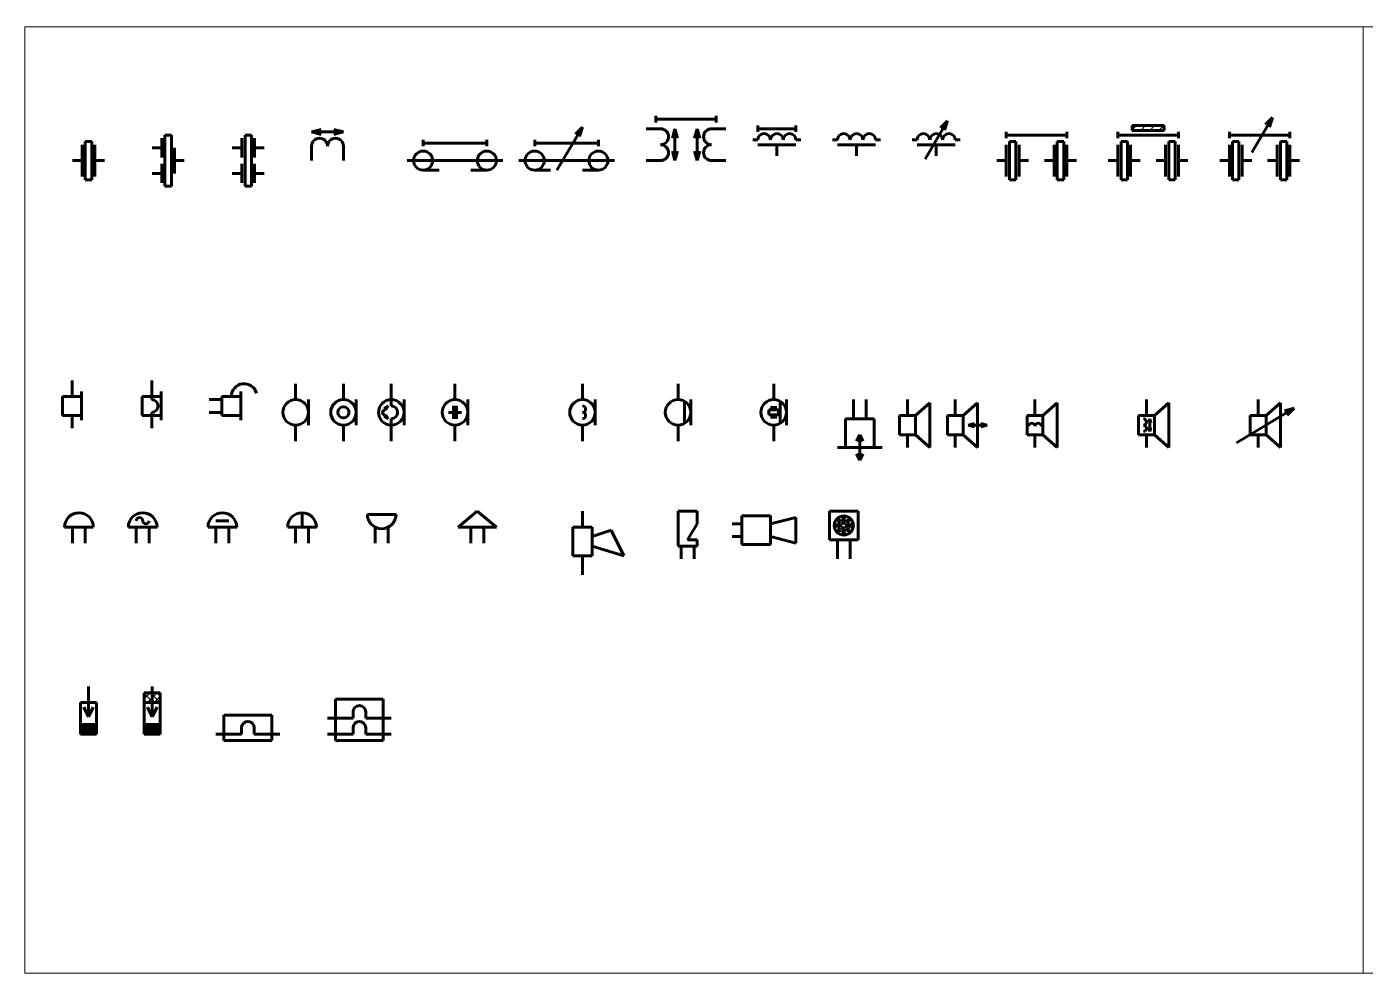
# Model space of a CAD drawing. Header units: millimetres. Extents: x 0 to 6510, y 0 to 297.
# Drawn here: x 3150.6 to 3570.6, y 0 to 297 of the extents above; entities that cross this region are included whole.
import ezdxf

# ---------------------------------------------------------------- set-up
doc = ezdxf.new("R2010")
doc.units = ezdxf.units.MM
doc.linetypes.add('K5LT_BASIC', pattern=[0])
doc.linetypes.add('K5LT_THIN', pattern=[0])

# ---------------------------------------------------------------- blocks, each defined once
blk = doc.blocks.new('U462')
at = {"color": 150, "linetype": 'K5LT_BASIC', "lineweight": 60, "true_color": 0x0080ff}
for p, q in [((3169, 249), (3169, 261)), ((3169, 261), (3171, 261)), ((3171, 261), (3171, 249)), ((3168, 250), (3168, 260)), ((3172, 250), (3172, 260)), ((3168, 255), (3165, 255)), ((3175, 255), (3172, 255)), ((3171, 249), (3169, 249))]:
    blk.add_line(p, q, dxfattribs=at)
blk = doc.blocks.new('U463')
at = {"color": 150, "linetype": 'K5LT_BASIC', "lineweight": 60, "true_color": 0x0080ff}
for p, q in [((3193, 262), (3193, 256)), ((3194, 263), (3196, 263)), ((3194, 247), (3194, 263)), ((3196, 263), (3196, 247)), ((3190, 259), (3193, 259)), ((3197, 251), (3197, 259)), ((3193, 254), (3193, 248)), ((3200, 255), (3197, 255)), ((3193, 251), (3190, 251)), ((3196, 247), (3194, 247))]:
    blk.add_line(p, q, dxfattribs=at)
blk = doc.blocks.new('U464')
at = {"color": 150, "linetype": 'K5LT_BASIC', "lineweight": 60, "true_color": 0x0080ff}
for p, q in [((3218.12, 262), (3218.12, 256)), ((3219.12, 263), (3221.12, 263)), ((3219.12, 247), (3219.12, 263)), ((3221.12, 263), (3221.12, 247)), ((3222.12, 262), (3222.12, 256)), ((3215.12, 259), (3218.12, 259)), ((3225.12, 259), (3222.12, 259)), ((3218.12, 254), (3218.12, 248)), ((3222.12, 254), (3222.12, 248)), ((3218.12, 251), (3215.12, 251)), ((3222.12, 251), (3225.12, 251)), ((3221.12, 247), (3219.12, 247))]:
    blk.add_line(p, q, dxfattribs=at)
blk = doc.blocks.new('U465')
at = {"color": 150, "linetype": 'K5LT_BASIC', "lineweight": 60, "true_color": 0x0080ff}
for p, q in [((3243, 264.8), (3240, 264)), ((3247, 264.8), (3250, 264)), ((3240, 264), (3250, 264)), ((3240, 264), (3243, 263.2)), ((3250, 264), (3247, 263.2)), ((3240, 259.5), (3240, 255)), ((3250, 255), (3250, 259.5))]:
    blk.add_line(p, q, dxfattribs=at)
for centre in [(3242.5, 259.5), (3247.5, 259.5)]:
    blk.add_arc(centre, 2.5, 0, 180, dxfattribs=at)
blk = doc.blocks.new('U466')
at = {"color": 150, "linetype": 'K5LT_BASIC', "lineweight": 60, "true_color": 0x0080ff}
for p, q in [((3275, 259.5), (3275, 261.5)), ((3275, 260.5), (3295, 260.5)), ((3295, 259.5), (3295, 261.5)), ((3270, 255), (3300, 255)), ((3275, 252), (3280, 252)), ((3295, 252), (3290, 252))]:
    blk.add_line(p, q, dxfattribs=at)
for centre in [(3275, 255), (3295, 255)]:
    blk.add_circle(centre, 3, dxfattribs=at)
blk = doc.blocks.new('U467')
at = {"color": 150, "linetype": 'K5LT_BASIC', "lineweight": 60, "true_color": 0x0080ff}
for p, q in [((3317, 252), (3325, 265.5)), ((3325, 265.5), (3322.825, 263.301)), ((3325, 265.5), (3324.116, 262.537)), ((3310, 259.5), (3310, 261.5)), ((3310, 260.5), (3330, 260.5)), ((3330, 259.5), (3330, 261.5)), ((3305, 255), (3335, 255)), ((3310, 252), (3315, 252)), ((3330, 252), (3325, 252))]:
    blk.add_line(p, q, dxfattribs=at)
for centre in [(3310, 255), (3330, 255)]:
    blk.add_circle(centre, 3, dxfattribs=at)
blk = doc.blocks.new('U468')
at = {"color": 150, "linetype": 'K5LT_BASIC', "lineweight": 60, "true_color": 0x0080ff}
for p, q in [((3348, 267), (3348, 269)), ((3367, 267), (3367, 269)), ((3345, 265), (3349.5, 265)), ((3348, 268), (3367, 268)), ((3354, 265), (3353.2, 262)), ((3354, 265), (3354, 255)), ((3354, 265), (3354.8, 262)), ((3361, 265), (3360.2, 262)), ((3361, 265), (3361, 255)), ((3361, 265), (3361.8, 262)), ((3370, 265), (3365.5, 265)), ((3354, 255), (3353.2, 258)), ((3354, 255), (3354.8, 258)), ((3361, 255), (3360.2, 258)), ((3361, 255), (3361.8, 258)), ((3345, 255), (3349.5, 255)), ((3370, 255), (3365.5, 255))]:
    blk.add_line(p, q, dxfattribs=at)
for centre, start, end in [((3349.5, 262.5), 270, 90), ((3365.5, 262.5), 90, 270), ((3349.5, 257.5), 270, 90), ((3365.5, 257.5), 90, 270)]:
    blk.add_arc(centre, 2.5, start, end, dxfattribs=at)
blk = doc.blocks.new('U469')
at = {"color": 150, "linetype": 'K5LT_BASIC', "lineweight": 60, "true_color": 0x0080ff}
for p, q in [((3380, 266), (3380, 264)), ((3392, 265), (3380, 265)), ((3392, 264), (3392, 266)), ((3380, 261.5), (3378.5, 261.5)), ((3392, 261.5), (3393.5, 261.5)), ((3380, 260), (3392, 260)), ((3386, 256.5), (3386, 260))]:
    blk.add_line(p, q, dxfattribs=at)
for centre in [(3382, 261.5), (3386, 261.5), (3390, 261.5)]:
    blk.add_arc(centre, 2, 0, 180, dxfattribs=at)
blk = doc.blocks.new('U470')
at = {"color": 150, "linetype": 'K5LT_BASIC', "lineweight": 60, "true_color": 0x0080ff}
for p, q in [((3405, 261.5), (3403.5, 261.5)), ((3417, 261.5), (3418.5, 261.5)), ((3405, 260), (3417, 260)), ((3411, 256.5), (3411, 260))]:
    blk.add_line(p, q, dxfattribs=at)
for centre in [(3407, 261.5), (3411, 261.5), (3415, 261.5)]:
    blk.add_arc(centre, 2, 0, 180, dxfattribs=at)
blk = doc.blocks.new('U471')
at = {"color": 150, "linetype": 'K5LT_BASIC', "lineweight": 60, "true_color": 0x0080ff}
for p, q in [((3432.5, 255.5), (3439.5, 267.5)), ((3439.5, 267.5), (3437.341, 265.287)), ((3439.5, 267.5), (3438.636, 264.531)), ((3430, 261.5), (3428.5, 261.5)), ((3442, 261.5), (3443.5, 261.5)), ((3430, 260), (3442, 260)), ((3436, 256.5), (3436, 260))]:
    blk.add_line(p, q, dxfattribs=at)
for centre in [(3432, 261.5), (3436, 261.5), (3440, 261.5)]:
    blk.add_arc(centre, 2, 0, 180, dxfattribs=at)
blk = doc.blocks.new('U472')
at = {"color": 150, "linetype": 'K5LT_BASIC', "lineweight": 60, "true_color": 0x0080ff}
for p, q in [((3458, 264), (3458, 262)), ((3477, 263), (3458, 263)), ((3459, 249), (3459, 261)), ((3459, 261), (3461, 261)), ((3461, 261), (3461, 249)), ((3474, 249), (3474, 261)), ((3474, 261), (3476, 261)), ((3476, 261), (3476, 249)), ((3477, 262), (3477, 264)), ((3458, 250), (3458, 260)), ((3462, 250), (3462, 260)), ((3473, 250), (3473, 260)), ((3477, 250), (3477, 260)), ((3458, 255), (3455, 255)), ((3465, 255), (3462, 255)), ((3473, 255), (3470, 255)), ((3480, 255), (3477, 255)), ((3461, 249), (3459, 249)), ((3476, 249), (3474, 249))]:
    blk.add_line(p, q, dxfattribs=at)
blk = doc.blocks.new('U473')
h = blk.add_hatch()
h.set_pattern_fill('', angle=45, style=0, pattern_type=0)
h.set_pattern_definition([(45, (0, 0), (-1.4142136, 1.4142136), [])])
h.paths.add_polyline_path([(3507.5, 264.5), (3507.5, 266), (3497.5, 266), (3497.5, 264.5)])
at = {"color": 150, "linetype": 'K5LT_BASIC', "lineweight": 60, "true_color": 0x0080ff}
for p, q in [((3507.5, 266), (3497.5, 266)), ((3497.5, 266), (3497.5, 264.5)), ((3507.5, 264.5), (3507.5, 266)), ((3493, 264), (3493, 262)), ((3512, 263), (3493, 263)), ((3494, 249), (3494, 261)), ((3494, 261), (3496, 261)), ((3496, 261), (3496, 249)), ((3497.5, 264.5), (3507.5, 264.5)), ((3509, 249), (3509, 261)), ((3509, 261), (3511, 261)), ((3511, 261), (3511, 249)), ((3512, 262), (3512, 264)), ((3493, 250), (3493, 260)), ((3497, 250), (3497, 260)), ((3508, 250), (3508, 260)), ((3512, 250), (3512, 260)), ((3493, 255), (3490, 255)), ((3500, 255), (3497, 255)), ((3508, 255), (3505, 255)), ((3515, 255), (3512, 255)), ((3496, 249), (3494, 249)), ((3511, 249), (3509, 249))]:
    blk.add_line(p, q, dxfattribs=at)
blk = doc.blocks.new('U474')
at = {"color": 150, "linetype": 'K5LT_BASIC', "lineweight": 60, "true_color": 0x0080ff}
for p, q in [((3535, 257.5), (3541.5, 268.5)), ((3541.5, 268.5), (3539.328, 266.299)), ((3541.5, 268.5), (3540.62, 265.536)), ((3528, 264), (3528, 262)), ((3547, 263), (3528, 263)), ((3529, 249), (3529, 261)), ((3529, 261), (3531, 261)), ((3531, 261), (3531, 249)), ((3544, 249), (3544, 261)), ((3544, 261), (3546, 261)), ((3546, 261), (3546, 249)), ((3547, 262), (3547, 264)), ((3528, 250), (3528, 260)), ((3532, 250), (3532, 260)), ((3543, 250), (3543, 260)), ((3547, 250), (3547, 260)), ((3528, 255), (3525, 255)), ((3535, 255), (3532, 255)), ((3543, 255), (3540, 255)), ((3550, 255), (3547, 255)), ((3531, 249), (3529, 249)), ((3546, 249), (3544, 249))]:
    blk.add_line(p, q, dxfattribs=at)
blk = doc.blocks.new('U475')
at = {"color": 150, "linetype": 'K5LT_BASIC', "lineweight": 60, "true_color": 0x0080ff}
for p, q in [((3164.84, 181), (3164.84, 186)), ((3161.84, 175), (3161.84, 181)), ((3161.84, 181), (3167.84, 181)), ((3167.84, 182.5), (3167.84, 173.5)), ((3167.84, 175), (3161.84, 175)), ((3164.84, 171), (3164.84, 175))]:
    blk.add_line(p, q, dxfattribs=at)
blk = doc.blocks.new('U476')
at = {"color": 150, "linetype": 'K5LT_BASIC', "lineweight": 60, "true_color": 0x0080ff}
for p, q in [((3189.84, 180), (3189.84, 186)), ((3186.84, 175), (3186.84, 181)), ((3186.84, 181), (3192.84, 181)), ((3192.84, 182.5), (3192.84, 173.5)), ((3192.84, 175), (3186.84, 175)), ((3189.84, 171), (3189.84, 176))]:
    blk.add_line(p, q, dxfattribs=at)
blk.add_arc((3189.84, 178), 2, 270, 90, dxfattribs=at)
blk = doc.blocks.new('U477')
at = {"color": 150, "linetype": 'K5LT_BASIC', "lineweight": 60, "true_color": 0x0080ff}
for p, q in [((3211.84, 175), (3211.84, 181)), ((3211.84, 181), (3217.84, 181)), ((3217.84, 182.5), (3217.84, 173.5)), ((3207.84, 180), (3211.84, 180)), ((3207.84, 176), (3211.84, 176)), ((3217.84, 175), (3211.84, 175))]:
    blk.add_line(p, q, dxfattribs=at)
blk.add_arc((3218.84, 181), 4, 15, 180, dxfattribs=at)
blk = doc.blocks.new('U478')
at = {"color": 150, "linetype": 'K5LT_BASIC', "lineweight": 60, "true_color": 0x0080ff}
for p, q in [((3235, 180), (3235, 185)), ((3239, 172), (3239, 180)), ((3235, 167), (3235, 172))]:
    blk.add_line(p, q, dxfattribs=at)
blk.add_circle((3235, 176), 4, dxfattribs=at)
blk = doc.blocks.new('U479')
at = {"color": 150, "linetype": 'K5LT_BASIC', "lineweight": 60, "true_color": 0x0080ff}
for p, q in [((3250, 180), (3250, 185)), ((3254, 172), (3254, 180)), ((3250, 167), (3250, 172))]:
    blk.add_line(p, q, dxfattribs=at)
for radius in [4, 1.75]:
    blk.add_circle((3250, 176), radius, dxfattribs=at)
blk = doc.blocks.new('U480')
at = {"color": 150, "linetype": 'K5LT_BASIC', "lineweight": 60, "true_color": 0x0080ff}
for p, q in [((3265, 178), (3265, 185)), ((3262, 176), (3264, 178)), ((3262.775, 177.344), (3264, 178)), ((3264, 178), (3263.344, 176.775)), ((3269, 172), (3269, 180)), ((3264, 174), (3262, 176)), ((3262.775, 174.656), (3264, 174)), ((3264, 174), (3263.344, 175.225)), ((3265, 167), (3265, 174))]:
    blk.add_line(p, q, dxfattribs=at)
blk.add_circle((3265, 176), 4, dxfattribs=at)
blk.add_arc((3265, 176), 2, 270, 90, dxfattribs=at)
blk = doc.blocks.new('U481')
at = {"color": 150, "linetype": 'K5LT_BASIC', "lineweight": 60, "true_color": 0x0080ff}
for p, q in [((3285, 180), (3285, 185)), ((3284.5, 174), (3284.5, 178)), ((3285.5, 178), (3285.5, 174)), ((3289, 172), (3289, 180)), ((3283, 176), (3284.5, 176)), ((3287, 176), (3285.5, 176)), ((3285, 167), (3285, 172))]:
    blk.add_line(p, q, dxfattribs=at)
blk.add_circle((3285, 176), 4, dxfattribs=at)
blk = doc.blocks.new('U482')
at = {"color": 150, "linetype": 'K5LT_BASIC', "lineweight": 60, "true_color": 0x0080ff}
for p, q in [((3325, 180), (3325, 185)), ((3329, 172), (3329, 180)), ((3325, 167), (3325, 172))]:
    blk.add_line(p, q, dxfattribs=at)
blk.add_circle((3325, 176), 4, dxfattribs=at)
for centre in [(3325, 177), (3325, 175)]:
    blk.add_arc(centre, 1, 270, 90, dxfattribs=at)
blk = doc.blocks.new('U483')
at = {"color": 150, "linetype": 'K5LT_BASIC', "lineweight": 60, "true_color": 0x0080ff}
for p, q in [((3355, 180), (3355, 185)), ((3357, 179.464), (3357, 172.536)), ((3359, 172), (3359, 180)), ((3355, 167), (3355, 172))]:
    blk.add_line(p, q, dxfattribs=at)
blk.add_circle((3355, 176), 4, dxfattribs=at)
blk = doc.blocks.new('U484')
at = {"color": 150, "linetype": 'K5LT_BASIC', "lineweight": 60, "true_color": 0x0080ff}
for p, q in [((3385, 180), (3385, 185)), ((3386.49, 176.75), (3383.49, 176.75)), ((3383.49, 176.75), (3383.49, 175.25)), ((3383.99, 177.5), (3385.99, 177.5)), ((3386.49, 175.25), (3386.49, 176.75)), ((3387, 179.46), (3387, 172.54)), ((3389, 172), (3389, 180)), ((3383.49, 175.25), (3386.49, 175.25)), ((3385.99, 174.5), (3383.99, 174.5)), ((3385, 167), (3385, 172))]:
    blk.add_line(p, q, dxfattribs=at)
blk.add_circle((3385, 176), 4, dxfattribs=at)
blk = doc.blocks.new('U485')
at = {"color": 150, "linetype": 'K5LT_BASIC', "lineweight": 60, "true_color": 0x0080ff}
for p, q in [((3410, 180), (3410, 174)), ((3414, 180), (3414, 174)), ((3407.5, 165), (3407.5, 174)), ((3407.5, 174), (3416.5, 174)), ((3416.5, 174), (3416.5, 165)), ((3412, 169), (3411, 167)), ((3412, 161), (3412, 169)), ((3412, 169), (3413, 167)), ((3419, 165), (3405, 165)), ((3412, 161), (3411, 163)), ((3412, 161), (3413, 163))]:
    blk.add_line(p, q, dxfattribs=at)
blk = doc.blocks.new('U486')
at = {"color": 150, "linetype": 'K5LT_BASIC', "lineweight": 60, "true_color": 0x0080ff}
for p, q in [((3427, 175), (3427, 180)), ((3434, 179), (3429.5, 175)), ((3434, 165), (3434, 179)), ((3424.5, 169), (3424.5, 175)), ((3424.5, 175), (3429.5, 175)), ((3429.5, 175), (3429.5, 169)), ((3429.5, 169), (3424.5, 169)), ((3427, 165), (3427, 169)), ((3429.5, 169), (3434, 165))]:
    blk.add_line(p, q, dxfattribs=at)
blk = doc.blocks.new('U488')
at = {"color": 150, "linetype": 'K5LT_BASIC', "lineweight": 60, "true_color": 0x0080ff}
for p, q in [((3446, 172), (3448, 172.536)), ((3452, 172), (3450, 172.536)), ((3452, 172), (3446, 172)), ((3448, 171.464), (3446, 172)), ((3450, 171.464), (3452, 172))]:
    blk.add_line(p, q, dxfattribs=at)
blk = doc.blocks.new('U487')
at = {"color": 150, "linetype": 'K5LT_BASIC', "lineweight": 60, "true_color": 0x0080ff}
for p, q in [((3442, 175), (3442, 180)), ((3449, 179), (3444.5, 175)), ((3449, 165), (3449, 179)), ((3439.5, 169), (3439.5, 175)), ((3439.5, 175), (3444.5, 175)), ((3444.5, 175), (3444.5, 169)), ((3444.5, 169), (3439.5, 169)), ((3442, 165), (3442, 169)), ((3444.5, 169), (3449, 165))]:
    blk.add_line(p, q, dxfattribs=at)
blk.add_blockref('U488', (0, 0))
blk = doc.blocks.new('U490')
at = {"color": 150, "linetype": 'K5LT_BASIC', "lineweight": 60, "true_color": 0x0080ff}
for centre in [(3466, 171.63), (3468, 171.63)]:
    blk.add_arc(centre, 1, 0, 180, dxfattribs=at)
blk = doc.blocks.new('U489')
at = {"color": 150, "linetype": 'K5LT_BASIC', "lineweight": 60, "true_color": 0x0080ff}
for p, q in [((3467, 175), (3467, 180)), ((3474, 179), (3469.5, 175)), ((3474, 165), (3474, 179)), ((3464.5, 169), (3464.5, 175)), ((3464.5, 175), (3469.5, 175)), ((3469.5, 175), (3469.5, 169)), ((3469.5, 169), (3464.5, 169)), ((3467, 165), (3467, 169)), ((3469.5, 169), (3474, 165))]:
    blk.add_line(p, q, dxfattribs=at)
blk.add_blockref('U490', (0, 0))
blk = doc.blocks.new('U491')
at = {"color": 150, "linetype": 'K5LT_BASIC', "lineweight": 60, "true_color": 0x0080ff}
for p, q in [((3502, 175), (3502, 180)), ((3509, 179), (3504.5, 175)), ((3509, 165), (3509, 179)), ((3499.5, 169), (3499.5, 175)), ((3499.5, 175), (3504.5, 175)), ((3503, 174), (3502.665, 172.75)), ((3503.335, 172.75), (3503, 174)), ((3503, 170), (3503, 174)), ((3504.5, 175), (3504.5, 169)), ((3504.5, 169), (3499.5, 169)), ((3502, 165), (3502, 169)), ((3502.665, 171.25), (3503, 170)), ((3503, 170), (3503.335, 171.25)), ((3504.5, 169), (3509, 165))]:
    blk.add_line(p, q, dxfattribs=at)
for centre in [(3501, 173), (3501, 171)]:
    blk.add_arc(centre, 1, 270, 90, dxfattribs=at)
blk = doc.blocks.new('U492')
at = {"color": 150, "linetype": 'K5LT_BASIC', "lineweight": 60, "true_color": 0x0080ff}
for p, q in [((3548.29, 177.27), (3530.28, 166.47)), ((3537, 175), (3537, 180)), ((3544, 179), (3539.5, 175)), ((3544, 165), (3544, 179)), ((3545.29, 176.46), (3548.29, 177.27)), ((3548.29, 177.27), (3546.1, 175.07)), ((3534.5, 169), (3534.5, 175)), ((3534.5, 175), (3539.5, 175)), ((3539.5, 175), (3539.5, 169)), ((3539.5, 169), (3534.5, 169)), ((3537, 165), (3537, 169)), ((3539.5, 169), (3544, 165))]:
    blk.add_line(p, q, dxfattribs=at)
blk = doc.blocks.new('U493')
at = {"color": 150, "linetype": 'K5LT_BASIC', "lineweight": 60, "true_color": 0x0080ff}
for p, q in [((3171.5, 140), (3162.5, 140)), ((3165, 140), (3165, 135)), ((3169, 135), (3169, 140))]:
    blk.add_line(p, q, dxfattribs=at)
blk.add_arc((3167, 140), 4.5, 0, 180, dxfattribs=at)
blk = doc.blocks.new('U494')
at = {"color": 150, "linetype": 'K5LT_BASIC', "lineweight": 60, "true_color": 0x0080ff}
for p, q in [((3191.5, 140), (3182.5, 140)), ((3185, 140), (3185, 135)), ((3189, 135), (3189, 140))]:
    blk.add_line(p, q, dxfattribs=at)
for centre, radius, start, end in [((3187, 140), 4.5, 0, 180), ((3186, 142), 1, 0, 180), ((3188, 142), 1, 180, 0)]:
    blk.add_arc(centre, radius, start, end, dxfattribs=at)
blk = doc.blocks.new('U495')
at = {"color": 150, "linetype": 'K5LT_BASIC', "lineweight": 60, "true_color": 0x0080ff}
for p, q in [((3216.5, 140), (3207.5, 140)), ((3210, 142), (3214, 142)), ((3210, 140), (3210, 135)), ((3214, 135), (3214, 140))]:
    blk.add_line(p, q, dxfattribs=at)
blk.add_arc((3212, 140), 4.5, 0, 180, dxfattribs=at)
blk = doc.blocks.new('U496')
at = {"color": 150, "linetype": 'K5LT_BASIC', "lineweight": 60, "true_color": 0x0080ff}
for p, q in [((3237, 144.5), (3237, 140)), ((3241.5, 140), (3232.5, 140)), ((3235, 140), (3235, 135)), ((3239, 135), (3239, 140))]:
    blk.add_line(p, q, dxfattribs=at)
blk.add_arc((3237, 140), 4.5, 0, 180, dxfattribs=at)
blk = doc.blocks.new('U497')
at = {"color": 150, "linetype": 'K5LT_BASIC', "lineweight": 60, "true_color": 0x0080ff}
for p, q in [((3292, 145), (3286, 140)), ((3298, 140), (3292, 145)), ((3286, 140), (3298, 140)), ((3290, 140), (3290, 135)), ((3294, 135), (3294, 140))]:
    blk.add_line(p, q, dxfattribs=at)
blk = doc.blocks.new('U498')
at = {"color": 150, "linetype": 'K5LT_BASIC', "lineweight": 60, "true_color": 0x0080ff}
for p, q in [((3266.5, 144), (3257.5, 144)), ((3260, 140), (3260, 135)), ((3264, 135), (3264, 140))]:
    blk.add_line(p, q, dxfattribs=at)
blk.add_arc((3262, 144), 4.5, 180, 0, dxfattribs=at)
blk = doc.blocks.new('U499')
at = {"color": 150, "linetype": 'K5LT_BASIC', "lineweight": 60, "true_color": 0x0080ff}
for p, q in [((3325, 145), (3325, 140)), ((3322, 140), (3328, 140)), ((3322, 131), (3322, 140)), ((3328, 140), (3328, 131)), ((3334, 139), (3328, 137)), ((3338, 131), (3334, 139)), ((3328, 131), (3322, 131)), ((3325, 131), (3325, 125)), ((3328, 134), (3338, 131))]:
    blk.add_line(p, q, dxfattribs=at)
blk = doc.blocks.new('U500')
at = {"color": 150, "linetype": 'K5LT_BASIC', "lineweight": 60, "true_color": 0x0080ff}
for p, q in [((3355, 134), (3355, 145)), ((3355, 145), (3361, 145)), ((3361, 145), (3361, 141)), ((3361, 141), (3358, 136)), ((3358, 136), (3361, 136)), ((3361, 136), (3361, 134)), ((3361, 134), (3355, 134)), ((3356, 130), (3356, 134)), ((3360, 130), (3360, 134))]:
    blk.add_line(p, q, dxfattribs=at)
blk = doc.blocks.new('U501')
at = {"color": 150, "linetype": 'K5LT_BASIC', "lineweight": 60, "true_color": 0x0080ff}
for p, q in [((3375, 134.5), (3375, 143.5)), ((3375, 143.5), (3384, 143.5)), ((3384, 143.5), (3384, 134.5)), ((3392, 143), (3384, 141)), ((3392, 135), (3392, 143)), ((3372, 141), (3375, 141)), ((3375, 137), (3372, 137)), ((3384, 134.5), (3375, 134.5)), ((3384, 137), (3392, 135))]:
    blk.add_line(p, q, dxfattribs=at)
blk = doc.blocks.new('U502')
at = {"color": 150, "linetype": 'K5LT_BASIC', "lineweight": 60, "true_color": 0x0080ff}
for p, q in [((3402.5, 136), (3402.5, 145)), ((3402.5, 145), (3411.5, 145)), ((3411.5, 145), (3411.5, 136)), ((3411.5, 136), (3402.5, 136)), ((3405, 130), (3405, 136)), ((3409, 130), (3409, 136))]:
    blk.add_line(p, q, dxfattribs=at)
for centre, radius in [((3407, 140.5), 3), ((3407, 142.5), 0.3), ((3405, 140.5), 0.3), ((3405.59, 141.91), 0.3), ((3405.59, 139.09), 0.3), ((3406, 140.5), 0.3), ((3407, 141.5), 0.3), ((3407, 139.5), 0.3), ((3407, 138.5), 0.3), ((3408, 140.5), 0.3), ((3408.41, 141.91), 0.3), ((3408.41, 139.09), 0.3), ((3409, 140.5), 0.3)]:
    blk.add_circle(centre, radius, dxfattribs=at)
blk = doc.blocks.new('U574')
at = {"true_color": 0x0000ff}
blk.add_hatch(color=5, dxfattribs=at).paths.add_polyline_path([(3172.5, 75), (3172.5, 78), (3167.5, 78), (3167.5, 75)])
at = {"color": 150, "linetype": 'K5LT_BASIC', "lineweight": 60, "true_color": 0x0080ff}
for p, q in [((3170, 80.5), (3170, 90)), ((3167.5, 75), (3167.5, 85)), ((3167.5, 85), (3172.5, 85)), ((3172.5, 85), (3172.5, 75)), ((3168.5, 83.5), (3170, 80.5)), ((3170, 80.5), (3171.5, 83.5)), ((3167.5, 78), (3172.5, 78)), ((3167.5, 75), (3172.5, 75))]:
    blk.add_line(p, q, dxfattribs=at)
blk = doc.blocks.new('U575')
h = blk.add_hatch()
h.set_pattern_fill('', angle=45, style=0, pattern_type=0)
h.set_pattern_definition([(45, (0, 0), (-1.0606602, 1.0606602), []), (135, (0, 0), (-1.0606602, -1.0606602), [])])
h.paths.add_polyline_path([(3192.5, 85), (3192.5, 88), (3187.5, 88), (3187.5, 85)])
at = {"true_color": 0x0000ff}
blk.add_hatch(color=5, dxfattribs=at).paths.add_polyline_path([(3192.5, 75), (3192.5, 78), (3187.5, 78), (3187.5, 75)])
at = {"color": 150, "linetype": 'K5LT_BASIC', "lineweight": 60, "true_color": 0x0080ff}
for p, q in [((3190, 80.5), (3190, 90)), ((3187.5, 85), (3187.5, 88)), ((3187.5, 88), (3192.5, 88)), ((3187.5, 75), (3187.5, 85)), ((3187.5, 85), (3192.5, 85)), ((3192.5, 88), (3192.5, 85)), ((3192.5, 85), (3192.5, 75)), ((3188.5, 83.5), (3190, 80.5)), ((3190, 80.5), (3191.5, 83.5)), ((3187.5, 78), (3192.5, 78)), ((3187.5, 75), (3192.5, 75))]:
    blk.add_line(p, q, dxfattribs=at)
blk = doc.blocks.new('U576')
at = {"color": 150, "linetype": 'K5LT_BASIC', "lineweight": 60, "true_color": 0x0080ff}
for p, q in [((3262.5, 86), (3247.5, 86)), ((3247.5, 86), (3247.5, 73)), ((3262.5, 73), (3262.5, 86)), ((3253, 80), (3245, 80)), ((3253, 80), (3253, 82)), ((3257, 82), (3257, 80)), ((3265, 80), (3257, 80)), ((3253, 75), (3253, 77)), ((3257, 77), (3257, 75)), ((3253, 75), (3245, 75)), ((3247.5, 73), (3262.5, 73)), ((3265, 75), (3257, 75))]:
    blk.add_line(p, q, dxfattribs=at)
for centre in [(3255, 82), (3255, 77)]:
    blk.add_arc(centre, 2, 0, 180, dxfattribs=at)
blk = doc.blocks.new('U577')
at = {"color": 150, "linetype": 'K5LT_BASIC', "lineweight": 60, "true_color": 0x0080ff}
for p, q in [((3227.5, 81), (3212.5, 81)), ((3212.5, 81), (3212.5, 73)), ((3227.5, 73), (3227.5, 81)), ((3218, 75), (3218, 77)), ((3222, 77), (3222, 75)), ((3218, 75), (3210, 75)), ((3212.5, 73), (3227.5, 73)), ((3230, 75), (3222, 75))]:
    blk.add_line(p, q, dxfattribs=at)
blk.add_arc((3220, 77), 2, 0, 180, dxfattribs=at)
blk = doc.blocks.new('U1436')
at = {"color": 7, "linetype": 'K5LT_THIN', "lineweight": 18}
for p, q in [((3150, 0), (3150, 297)), ((3150, 297), (3570, 297)), ((3570, 297), (3570, 0)), ((3570, 0), (3150, 0))]:
    blk.add_line(p, q, dxfattribs=at)
blk = doc.blocks.new('U1437')
at = {"color": 7, "linetype": 'K5LT_THIN', "lineweight": 18}
for p, q in [((3570, 0), (3570, 297)), ((3570, 297), (3990, 297)), ((3990, 297), (3990, 0)), ((3990, 0), (3570, 0))]:
    blk.add_line(p, q, dxfattribs=at)

msp = doc.modelspace()

# ---------------------------------------------------------------- block references
for name in ['U1436', 'U1437', 'U468', 'U465', 'U467', 'U469', 'U471', 'U473', 'U474', 'U462', 'U463', 'U464', 'U466', 'U470', 'U472', 'U475', 'U476', 'U477', 'U478', 'U479', 'U480', 'U481', 'U482', 'U483', 'U484', 'U485', 'U486', 'U487', 'U489', 'U491', 'U492', 'U493', 'U494', 'U495', 'U496', 'U498', 'U497', 'U499', 'U500', 'U501', 'U502', 'U574', 'U575', 'U576', 'U577']:
    msp.add_blockref(name, (0, 0))

doc.saveas('drawing.dxf')
